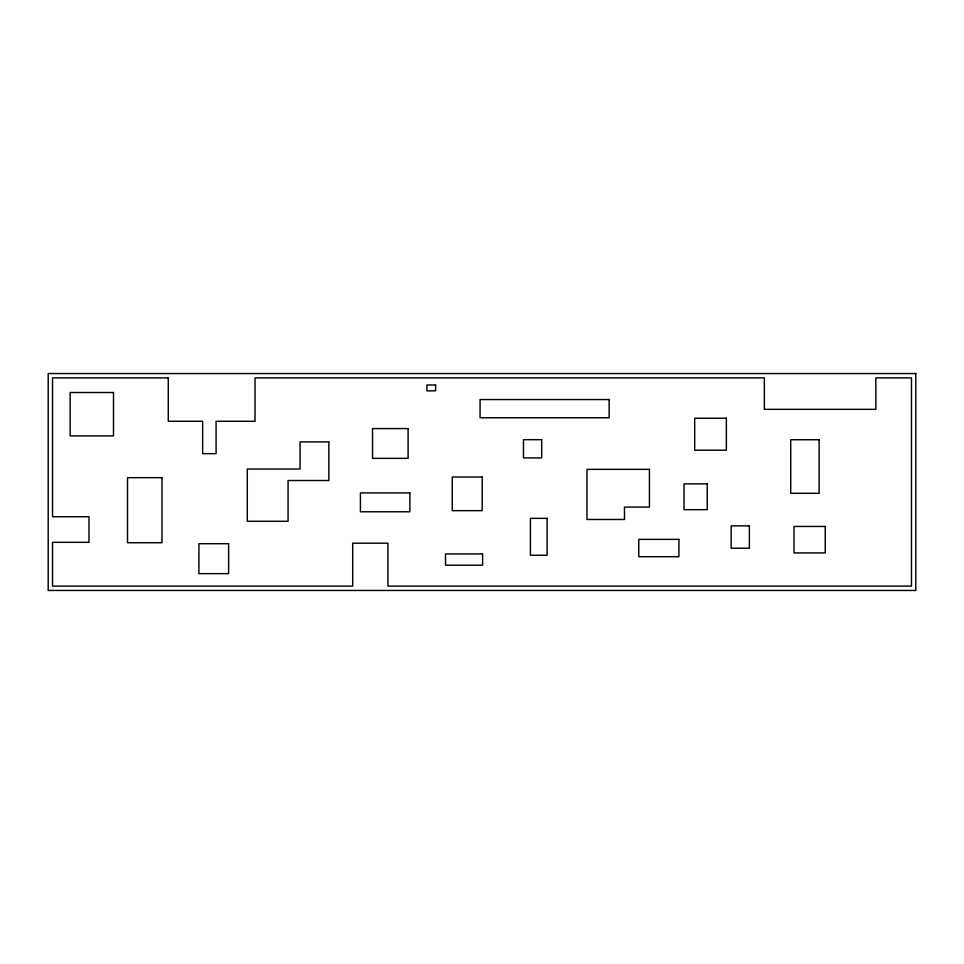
<?xml version="1.0" encoding="UTF-8"?>
<svg xmlns="http://www.w3.org/2000/svg" width="964" height="964" viewBox="0 0 964 964"><rect width="100%" height="100%" fill="white"/><g stroke="black" fill="none" stroke-linecap="round" stroke-linejoin="round"><path stroke-width="1.45" d="M915.8 373.55L48.2 373.55L48.2 590.45L915.8 590.45L915.8 373.55M168.278 377.888L52.538 377.888L52.538 516.728L88.977 516.728L88.977 542.322L52.538 542.322L52.538 586.112L352.704 586.112L352.704 543.19L387.926 543.19L387.926 586.112L911.462 586.112L911.462 377.888L875.83 377.888L875.83 409.339L764.344 409.339L764.344 377.888L255.038 377.888L255.038 421.268L216.093 421.268L216.093 453.658L202.645 453.658L202.645 421.268L168.278 421.268L168.278 377.888M435.583 384.985L426.907 384.985L426.907 390.842L435.583 390.842L435.583 384.985M113.511 392.529L70.131 392.529L70.131 435.909L113.511 435.909L113.511 392.529M609.14 399.542L480.084 399.542L480.084 417.761L609.14 417.761L609.14 399.542M726.362 418.231L694.695 418.231L694.695 450.212L726.362 450.212L726.362 418.231M408.109 428.57L372.538 428.57L372.538 458.358L408.109 458.358L408.109 428.57M541.696 439.68L523.476 439.68L523.476 457.9L541.696 457.9L541.696 439.68M819.135 439.741L790.721 439.741L790.721 493.315L819.135 493.315L819.135 439.741M328.844 441.91L300.069 441.91L300.069 469.022L247.29 469.022L247.29 521.295L288.067 521.295L288.067 480.518L328.844 480.518L328.844 441.91M649.435 469.36L586.968 469.36L586.968 519.463L624.491 519.463L624.491 507.1L649.435 507.1L649.435 469.36M482.205 477.035L452.273 477.035L452.273 510.655L482.205 510.655L482.205 477.035M162.012 477.662L127.525 477.662L127.525 542.732L162.012 542.732L162.012 477.662M707.239 483.856L684.03 483.856L684.03 509.667L707.239 509.667L707.239 483.856M409.881 492.905L360.428 492.905L360.428 511.776L409.881 511.776L409.881 492.905M547.106 518.355L530.405 518.355L530.405 555.228L547.106 555.228L547.106 518.355M749.377 525.874L731.158 525.874L731.158 548.215L749.377 548.215L749.377 525.874M825.244 526.452L794.011 526.452L794.011 552.914L825.244 552.914L825.244 526.452M678.909 539.358L638.783 539.358L638.783 556.71L678.909 556.71L678.909 539.358M228.637 543.708L198.921 543.708L198.921 573.64L228.637 573.64L228.637 543.708M482.603 553.926L445.513 553.926L445.513 565.205L482.603 565.205L482.603 553.926"/></g></svg>
